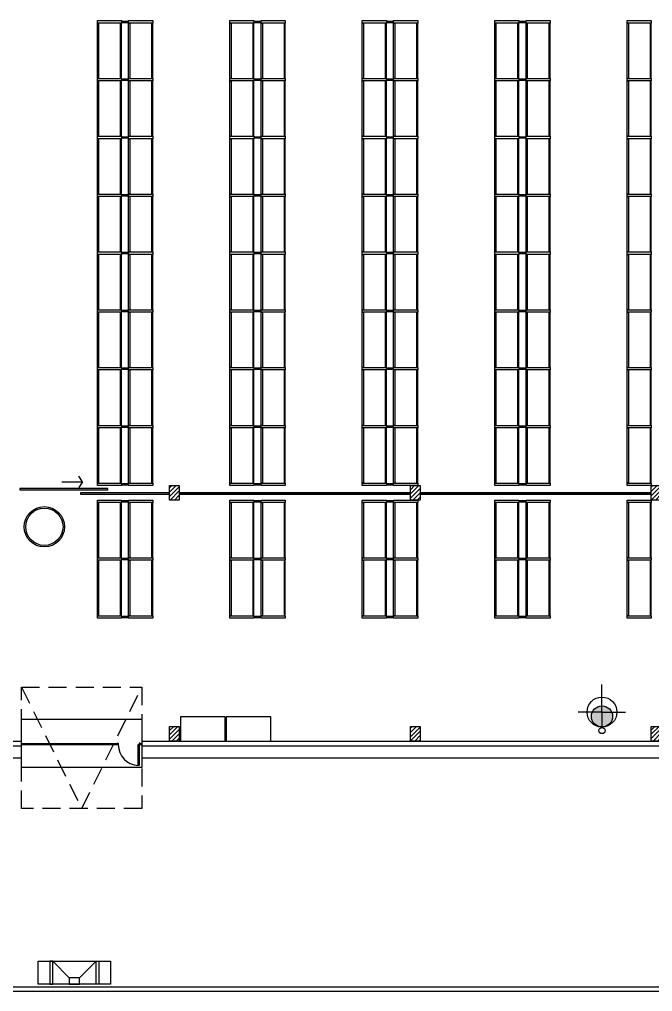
# Model space of a CAD drawing. Header units: millimetres. Extents: x 69.2 to 159.5, y 66.7 to 165.8.
# Drawn here: x 106.43 to 132.72, y 66.72 to 107.07 of the extents above; entities that cross this region are included whole.
import ezdxf

# ---------------------------------------------------------------- set-up
doc = ezdxf.new("R2010")
doc.units = ezdxf.units.MM
doc.linetypes.add('HIDDEN2', pattern=[0.1875, 0.125, -0.0625])
doc.layers.add('CIVIL-ARQ', color=8, linetype='Continuous')
doc.layers.add('Hidrante nuevo', color=1, linetype='Continuous')

# ---------------------------------------------------------------- blocks, each defined once
blk = doc.blocks.new('A$C3E6B7836')
h = blk.add_hatch()
h.set_pattern_fill('ANSI31', color=256, style=0)
h.set_pattern_definition([(45, (-13.37838, -34.88476), (-0.08838835, 0.08838835), [])])
h.paths.add_polyline_path([(-0.2, -0.3), (-0.2, 0.3), (0.2, 0.3), (0.2, -0.3)])
blk.add_lwpolyline([(-0.2, -0.3), (-0.2, 0.3), (0.2, 0.3), (0.2, -0.3), (-0.2, -0.3)])
blk = doc.blocks.new('HID INT')
h = blk.add_hatch(color=0)
h.dxf.hatch_style = 1
edge = h.paths.add_edge_path()
edge.add_arc((0.929348, 0), 0.000266, 0, 360)
at = {"color": 0}
for q in [(0.929459, 0.000595), (0.929058, 0), (0.929084, 0), (0.930148, 0), (0.929459, -0.000595)]:
    blk.add_line((0.929459, 0), q, dxfattribs=at)
for centre, radius in [((0.929348, 0), 0.000266), ((0.929459, 0), 0.000375), ((0.928995, 0), 0.000077)]:
    blk.add_circle(centre, radius, dxfattribs=at)

msp = doc.modelspace()

# ---------------------------------------------------------------- hatches: boundary and pattern name
at = {"layer": 'CIVIL-ARQ'}
for points in [[(106.447179, 87.546515), (110.097179, 87.546515), (110.097179, 87.596515), (106.447179, 87.596515)], [(112.667179, 87.417529), (108.967179, 87.417529), (108.967179, 87.367529), (112.667179, 87.367529)], [(122.667179, 87.417529), (113.067179, 87.417529), (113.067179, 87.367529), (122.667179, 87.367529)], [(132.667179, 87.417529), (123.067179, 87.417529), (123.067179, 87.367529), (132.667179, 87.367529)]]:
    msp.add_hatch(color=256, dxfattribs=at).paths.add_polyline_path(points)

# ---------------------------------------------------------------- linework, layer by layer
for p, q in [((108.967179, 87.367529), (112.667179, 87.367529)), ((113.067179, 87.417529), (122.667179, 87.417529)), ((113.067179, 87.367529), (122.667179, 87.367529)), ((123.067179, 87.417529), (132.667179, 87.417529)), ((123.067179, 87.367529), (132.667179, 87.367529)), ((79.767179, 77.117529), (106.517179, 77.117529)), ((111.517179, 77.117529), (145.367179, 77.117529)), ((79.367179, 76.917529), (106.517179, 76.917529)), ((106.517179, 77.017529), (110.527179, 77.017529)), ((106.517179, 76.967529), (110.527179, 76.967529)), ((111.407179, 77.017529), (111.517179, 77.017529)), ((111.407179, 76.967529), (111.517179, 76.967529)), ((111.517179, 76.917529), (145.367179, 76.917529)), ((78.567179, 76.417529), (106.517179, 76.417529)), ((111.517179, 76.417529), (145.367179, 76.417529)), ((107.812485, 67.982061), (108.492764, 67.288983)), ((109.612485, 67.982061), (108.932206, 67.288983)), ((159.467179, 66.717529), (69.167179, 66.717529)), ((69.367179, 66.917529), (159.267179, 66.917529))]:
    msp.add_line(p, q, dxfattribs=at)
msp.add_lwpolyline([(132.987179, 136.617529, 0, 0, 0), (132.867179, 76.917529, 0, 0, 0), (79.367179, 76.917529, 0, 0, 0), (79.367179, 109.148387, 0, 0, 0), (101.654974, 121.626446, 0.01, 0.01, 0), (101.717179, 121.516253, 0.01, 0.01, 0), (105.11802, 123.321249, 0.01, 0.01, 0), (132.867179, 138.871263, 0.01, 0.01, 0), (132.987179, 136.617529, 0.01, 0.01, 0), (132.987179, 136.617529, 0.01, 0.01, 0)], format="xyseb", dxfattribs=at)
for points in [[(110.667179, 107.017529), (110.667179, 106.917529), (109.667179, 106.917529), (109.667179, 107.017529)], [(110.967179, 106.947529), (110.967179, 106.987529), (110.667179, 106.987529), (110.667179, 106.947529)], [(111.967179, 107.017529), (111.967179, 106.917529), (110.967179, 106.917529), (110.967179, 107.017529)], [(116.167179, 107.017529), (116.167179, 106.917529), (115.167179, 106.917529), (115.167179, 107.017529)], [(116.467179, 106.947529), (116.467179, 106.987529), (116.167179, 106.987529), (116.167179, 106.947529)], [(117.467179, 107.017529), (117.467179, 106.917529), (116.467179, 106.917529), (116.467179, 107.017529)], [(121.667179, 107.017529), (121.667179, 106.917529), (120.667179, 106.917529), (120.667179, 107.017529)], [(121.967179, 106.947529), (121.967179, 106.987529), (121.667179, 106.987529), (121.667179, 106.947529)], [(122.967179, 107.017529), (122.967179, 106.917529), (121.967179, 106.917529), (121.967179, 107.017529)], [(127.167179, 107.017529), (127.167179, 106.917529), (126.167179, 106.917529), (126.167179, 107.017529)], [(127.467179, 106.947529), (127.467179, 106.987529), (127.167179, 106.987529), (127.167179, 106.947529)], [(128.467179, 107.017529), (128.467179, 106.917529), (127.467179, 106.917529), (127.467179, 107.017529)], [(132.667179, 107.017529), (132.667179, 106.917529), (131.667179, 106.917529), (131.667179, 107.017529)], [(109.717179, 106.917529), (109.717179, 104.617529), (109.667179, 104.617529), (109.667179, 106.917529)], [(110.617179, 106.917529), (110.617179, 104.617529), (110.667179, 104.617529), (110.667179, 106.917529)], [(111.017179, 106.917529), (111.017179, 104.617529), (110.967179, 104.617529), (110.967179, 106.917529)], [(111.017179, 106.917529), (111.017179, 104.617529), (110.967179, 104.617529), (110.967179, 106.917529)], [(111.917179, 106.917529), (111.917179, 104.617529), (111.967179, 104.617529), (111.967179, 106.917529)], [(115.217179, 106.917529), (115.217179, 104.617529), (115.167179, 104.617529), (115.167179, 106.917529)], [(116.117179, 106.917529), (116.117179, 104.617529), (116.167179, 104.617529), (116.167179, 106.917529)], [(116.517179, 106.917529), (116.517179, 104.617529), (116.467179, 104.617529), (116.467179, 106.917529)], [(117.417179, 106.917529), (117.417179, 104.617529), (117.467179, 104.617529), (117.467179, 106.917529)], [(120.717179, 106.917529), (120.717179, 104.617529), (120.667179, 104.617529), (120.667179, 106.917529)], [(121.617179, 106.917529), (121.617179, 104.617529), (121.667179, 104.617529), (121.667179, 106.917529)], [(122.017179, 106.917529), (122.017179, 104.617529), (121.967179, 104.617529), (121.967179, 106.917529)], [(122.917179, 106.917529), (122.917179, 104.617529), (122.967179, 104.617529), (122.967179, 106.917529)], [(126.217179, 106.917529), (126.217179, 104.617529), (126.167179, 104.617529), (126.167179, 106.917529)], [(127.117179, 106.917529), (127.117179, 104.617529), (127.167179, 104.617529), (127.167179, 106.917529)], [(127.517179, 106.917529), (127.517179, 104.617529), (127.467179, 104.617529), (127.467179, 106.917529)], [(128.417179, 106.917529), (128.417179, 104.617529), (128.467179, 104.617529), (128.467179, 106.917529)], [(131.717179, 106.917529), (131.717179, 104.617529), (131.667179, 104.617529), (131.667179, 106.917529)], [(132.617179, 106.917529), (132.617179, 104.617529), (132.667179, 104.617529), (132.667179, 106.917529)], [(110.667179, 104.617529), (110.667179, 104.517529), (109.667179, 104.517529), (109.667179, 104.617529)], [(109.717179, 104.517529), (109.717179, 102.217529), (109.667179, 102.217529), (109.667179, 104.517529)], [(110.617179, 104.517529), (110.617179, 102.217529), (110.667179, 102.217529), (110.667179, 104.517529)], [(110.967179, 104.547529), (110.967179, 104.587529), (110.667179, 104.587529), (110.667179, 104.547529)], [(111.967179, 104.617529), (111.967179, 104.517529), (110.967179, 104.517529), (110.967179, 104.617529)], [(111.017179, 104.517529), (111.017179, 102.217529), (110.967179, 102.217529), (110.967179, 104.517529)], [(111.017179, 104.517529), (111.017179, 102.217529), (110.967179, 102.217529), (110.967179, 104.517529)], [(111.917179, 104.517529), (111.917179, 102.217529), (111.967179, 102.217529), (111.967179, 104.517529)], [(116.167179, 104.617529), (116.167179, 104.517529), (115.167179, 104.517529), (115.167179, 104.617529)], [(115.217179, 104.517529), (115.217179, 102.217529), (115.167179, 102.217529), (115.167179, 104.517529)], [(116.117179, 104.517529), (116.117179, 102.217529), (116.167179, 102.217529), (116.167179, 104.517529)], [(116.467179, 104.547529), (116.467179, 104.587529), (116.167179, 104.587529), (116.167179, 104.547529)], [(117.467179, 104.617529), (117.467179, 104.517529), (116.467179, 104.517529), (116.467179, 104.617529)], [(116.517179, 104.517529), (116.517179, 102.217529), (116.467179, 102.217529), (116.467179, 104.517529)], [(117.417179, 104.517529), (117.417179, 102.217529), (117.467179, 102.217529), (117.467179, 104.517529)], [(121.667179, 104.617529), (121.667179, 104.517529), (120.667179, 104.517529), (120.667179, 104.617529)], [(120.717179, 104.517529), (120.717179, 102.217529), (120.667179, 102.217529), (120.667179, 104.517529)], [(121.617179, 104.517529), (121.617179, 102.217529), (121.667179, 102.217529), (121.667179, 104.517529)], [(121.967179, 104.547529), (121.967179, 104.587529), (121.667179, 104.587529), (121.667179, 104.547529)], [(122.967179, 104.617529), (122.967179, 104.517529), (121.967179, 104.517529), (121.967179, 104.617529)], [(122.017179, 104.517529), (122.017179, 102.217529), (121.967179, 102.217529), (121.967179, 104.517529)], [(122.917179, 104.517529), (122.917179, 102.217529), (122.967179, 102.217529), (122.967179, 104.517529)], [(127.167179, 104.617529), (127.167179, 104.517529), (126.167179, 104.517529), (126.167179, 104.617529)], [(126.217179, 104.517529), (126.217179, 102.217529), (126.167179, 102.217529), (126.167179, 104.517529)], [(127.117179, 104.517529), (127.117179, 102.217529), (127.167179, 102.217529), (127.167179, 104.517529)], [(127.467179, 104.547529), (127.467179, 104.587529), (127.167179, 104.587529), (127.167179, 104.547529)], [(128.467179, 104.617529), (128.467179, 104.517529), (127.467179, 104.517529), (127.467179, 104.617529)], [(127.517179, 104.517529), (127.517179, 102.217529), (127.467179, 102.217529), (127.467179, 104.517529)], [(128.417179, 104.517529), (128.417179, 102.217529), (128.467179, 102.217529), (128.467179, 104.517529)], [(132.667179, 104.617529), (132.667179, 104.517529), (131.667179, 104.517529), (131.667179, 104.617529)], [(131.717179, 104.517529), (131.717179, 102.217529), (131.667179, 102.217529), (131.667179, 104.517529)], [(132.617179, 104.517529), (132.617179, 102.217529), (132.667179, 102.217529), (132.667179, 104.517529)], [(110.667179, 102.217529), (110.667179, 102.117529), (109.667179, 102.117529), (109.667179, 102.217529)], [(109.717179, 102.117529), (109.717179, 99.817529), (109.667179, 99.817529), (109.667179, 102.117529)], [(110.617179, 102.117529), (110.617179, 99.817529), (110.667179, 99.817529), (110.667179, 102.117529)], [(110.967179, 102.147529), (110.967179, 102.187529), (110.667179, 102.187529), (110.667179, 102.147529)], [(111.967179, 102.217529), (111.967179, 102.117529), (110.967179, 102.117529), (110.967179, 102.217529)], [(111.017179, 102.117529), (111.017179, 99.817529), (110.967179, 99.817529), (110.967179, 102.117529)], [(111.017179, 102.117529), (111.017179, 99.817529), (110.967179, 99.817529), (110.967179, 102.117529)], [(111.917179, 102.117529), (111.917179, 99.817529), (111.967179, 99.817529), (111.967179, 102.117529)], [(116.167179, 102.217529), (116.167179, 102.117529), (115.167179, 102.117529), (115.167179, 102.217529)], [(115.217179, 102.117529), (115.217179, 99.817529), (115.167179, 99.817529), (115.167179, 102.117529)], [(116.117179, 102.117529), (116.117179, 99.817529), (116.167179, 99.817529), (116.167179, 102.117529)], [(116.467179, 102.147529), (116.467179, 102.187529), (116.167179, 102.187529), (116.167179, 102.147529)], [(117.467179, 102.217529), (117.467179, 102.117529), (116.467179, 102.117529), (116.467179, 102.217529)], [(116.517179, 102.117529), (116.517179, 99.817529), (116.467179, 99.817529), (116.467179, 102.117529)], [(117.417179, 102.117529), (117.417179, 99.817529), (117.467179, 99.817529), (117.467179, 102.117529)], [(121.667179, 102.217529), (121.667179, 102.117529), (120.667179, 102.117529), (120.667179, 102.217529)], [(120.717179, 102.117529), (120.717179, 99.817529), (120.667179, 99.817529), (120.667179, 102.117529)], [(121.617179, 102.117529), (121.617179, 99.817529), (121.667179, 99.817529), (121.667179, 102.117529)], [(121.967179, 102.147529), (121.967179, 102.187529), (121.667179, 102.187529), (121.667179, 102.147529)], [(122.967179, 102.217529), (122.967179, 102.117529), (121.967179, 102.117529), (121.967179, 102.217529)], [(122.017179, 102.117529), (122.017179, 99.817529), (121.967179, 99.817529), (121.967179, 102.117529)], [(122.917179, 102.117529), (122.917179, 99.817529), (122.967179, 99.817529), (122.967179, 102.117529)], [(127.167179, 102.217529), (127.167179, 102.117529), (126.167179, 102.117529), (126.167179, 102.217529)], [(126.217179, 102.117529), (126.217179, 99.817529), (126.167179, 99.817529), (126.167179, 102.117529)], [(127.117179, 102.117529), (127.117179, 99.817529), (127.167179, 99.817529), (127.167179, 102.117529)], [(127.467179, 102.147529), (127.467179, 102.187529), (127.167179, 102.187529), (127.167179, 102.147529)], [(128.467179, 102.217529), (128.467179, 102.117529), (127.467179, 102.117529), (127.467179, 102.217529)], [(127.517179, 102.117529), (127.517179, 99.817529), (127.467179, 99.817529), (127.467179, 102.117529)], [(128.417179, 102.117529), (128.417179, 99.817529), (128.467179, 99.817529), (128.467179, 102.117529)], [(132.667179, 102.217529), (132.667179, 102.117529), (131.667179, 102.117529), (131.667179, 102.217529)], [(131.717179, 102.117529), (131.717179, 99.817529), (131.667179, 99.817529), (131.667179, 102.117529)], [(132.617179, 102.117529), (132.617179, 99.817529), (132.667179, 99.817529), (132.667179, 102.117529)], [(110.667179, 99.817529), (110.667179, 99.717529), (109.667179, 99.717529), (109.667179, 99.817529)], [(109.717179, 99.717529), (109.717179, 97.417529), (109.667179, 97.417529), (109.667179, 99.717529)], [(110.617179, 99.717529), (110.617179, 97.417529), (110.667179, 97.417529), (110.667179, 99.717529)], [(110.967179, 99.747529), (110.967179, 99.787529), (110.667179, 99.787529), (110.667179, 99.747529)], [(111.967179, 99.817529), (111.967179, 99.717529), (110.967179, 99.717529), (110.967179, 99.817529)], [(111.017179, 99.717529), (111.017179, 97.417529), (110.967179, 97.417529), (110.967179, 99.717529)], [(111.917179, 99.717529), (111.917179, 97.417529), (111.967179, 97.417529), (111.967179, 99.717529)], [(116.167179, 99.817529), (116.167179, 99.717529), (115.167179, 99.717529), (115.167179, 99.817529)], [(115.217179, 99.717529), (115.217179, 97.417529), (115.167179, 97.417529), (115.167179, 99.717529)], [(116.117179, 99.717529), (116.117179, 97.417529), (116.167179, 97.417529), (116.167179, 99.717529)], [(116.467179, 99.747529), (116.467179, 99.787529), (116.167179, 99.787529), (116.167179, 99.747529)], [(117.467179, 99.817529), (117.467179, 99.717529), (116.467179, 99.717529), (116.467179, 99.817529)], [(116.517179, 99.717529), (116.517179, 97.417529), (116.467179, 97.417529), (116.467179, 99.717529)], [(117.417179, 99.717529), (117.417179, 97.417529), (117.467179, 97.417529), (117.467179, 99.717529)], [(121.667179, 99.817529), (121.667179, 99.717529), (120.667179, 99.717529), (120.667179, 99.817529)], [(120.717179, 99.717529), (120.717179, 97.417529), (120.667179, 97.417529), (120.667179, 99.717529)], [(121.617179, 99.717529), (121.617179, 97.417529), (121.667179, 97.417529), (121.667179, 99.717529)], [(121.967179, 99.747529), (121.967179, 99.787529), (121.667179, 99.787529), (121.667179, 99.747529)], [(122.967179, 99.817529), (122.967179, 99.717529), (121.967179, 99.717529), (121.967179, 99.817529)], [(122.017179, 99.717529), (122.017179, 97.417529), (121.967179, 97.417529), (121.967179, 99.717529)], [(122.917179, 99.717529), (122.917179, 97.417529), (122.967179, 97.417529), (122.967179, 99.717529)], [(127.167179, 99.817529), (127.167179, 99.717529), (126.167179, 99.717529), (126.167179, 99.817529)], [(126.217179, 99.717529), (126.217179, 97.417529), (126.167179, 97.417529), (126.167179, 99.717529)], [(127.117179, 99.717529), (127.117179, 97.417529), (127.167179, 97.417529), (127.167179, 99.717529)], [(127.467179, 99.747529), (127.467179, 99.787529), (127.167179, 99.787529), (127.167179, 99.747529)], [(128.467179, 99.817529), (128.467179, 99.717529), (127.467179, 99.717529), (127.467179, 99.817529)], [(127.517179, 99.717529), (127.517179, 97.417529), (127.467179, 97.417529), (127.467179, 99.717529)], [(128.417179, 99.717529), (128.417179, 97.417529), (128.467179, 97.417529), (128.467179, 99.717529)], [(132.667179, 99.817529), (132.667179, 99.717529), (131.667179, 99.717529), (131.667179, 99.817529)], [(131.717179, 99.717529), (131.717179, 97.417529), (131.667179, 97.417529), (131.667179, 99.717529)], [(132.617179, 99.717529), (132.617179, 97.417529), (132.667179, 97.417529), (132.667179, 99.717529)], [(110.667179, 97.417529), (110.667179, 97.317529), (109.667179, 97.317529), (109.667179, 97.417529)], [(109.717179, 97.317529), (109.717179, 95.017529), (109.667179, 95.017529), (109.667179, 97.317529)], [(110.617179, 97.317529), (110.617179, 95.017529), (110.667179, 95.017529), (110.667179, 97.317529)], [(110.967179, 97.347529), (110.967179, 97.387529), (110.667179, 97.387529), (110.667179, 97.347529)], [(111.967179, 97.417529), (111.967179, 97.317529), (110.967179, 97.317529), (110.967179, 97.417529)], [(111.017179, 97.317529), (111.017179, 95.017529), (110.967179, 95.017529), (110.967179, 97.317529)], [(111.917179, 97.317529), (111.917179, 95.017529), (111.967179, 95.017529), (111.967179, 97.317529)], [(116.167179, 97.417529), (116.167179, 97.317529), (115.167179, 97.317529), (115.167179, 97.417529)], [(115.217179, 97.317529), (115.217179, 95.017529), (115.167179, 95.017529), (115.167179, 97.317529)], [(116.117179, 97.317529), (116.117179, 95.017529), (116.167179, 95.017529), (116.167179, 97.317529)], [(116.467179, 97.347529), (116.467179, 97.387529), (116.167179, 97.387529), (116.167179, 97.347529)], [(117.467179, 97.417529), (117.467179, 97.317529), (116.467179, 97.317529), (116.467179, 97.417529)], [(116.517179, 97.317529), (116.517179, 95.017529), (116.467179, 95.017529), (116.467179, 97.317529)], [(117.417179, 97.317529), (117.417179, 95.017529), (117.467179, 95.017529), (117.467179, 97.317529)], [(121.667179, 97.417529), (121.667179, 97.317529), (120.667179, 97.317529), (120.667179, 97.417529)], [(120.717179, 97.317529), (120.717179, 95.017529), (120.667179, 95.017529), (120.667179, 97.317529)], [(121.617179, 97.317529), (121.617179, 95.017529), (121.667179, 95.017529), (121.667179, 97.317529)], [(121.967179, 97.347529), (121.967179, 97.387529), (121.667179, 97.387529), (121.667179, 97.347529)], [(122.967179, 97.417529), (122.967179, 97.317529), (121.967179, 97.317529), (121.967179, 97.417529)], [(122.017179, 97.317529), (122.017179, 95.017529), (121.967179, 95.017529), (121.967179, 97.317529)], [(122.917179, 97.317529), (122.917179, 95.017529), (122.967179, 95.017529), (122.967179, 97.317529)], [(127.167179, 97.417529), (127.167179, 97.317529), (126.167179, 97.317529), (126.167179, 97.417529)], [(126.217179, 97.317529), (126.217179, 95.017529), (126.167179, 95.017529), (126.167179, 97.317529)], [(127.117179, 97.317529), (127.117179, 95.017529), (127.167179, 95.017529), (127.167179, 97.317529)], [(127.467179, 97.347529), (127.467179, 97.387529), (127.167179, 97.387529), (127.167179, 97.347529)], [(128.467179, 97.417529), (128.467179, 97.317529), (127.467179, 97.317529), (127.467179, 97.417529)], [(127.517179, 97.317529), (127.517179, 95.017529), (127.467179, 95.017529), (127.467179, 97.317529)], [(128.417179, 97.317529), (128.417179, 95.017529), (128.467179, 95.017529), (128.467179, 97.317529)], [(132.667179, 97.417529), (132.667179, 97.317529), (131.667179, 97.317529), (131.667179, 97.417529)], [(131.717179, 97.317529), (131.717179, 95.017529), (131.667179, 95.017529), (131.667179, 97.317529)], [(132.617179, 97.317529), (132.617179, 95.017529), (132.667179, 95.017529), (132.667179, 97.317529)], [(110.667179, 95.017529), (110.667179, 94.917529), (109.667179, 94.917529), (109.667179, 95.017529)], [(109.717179, 94.917529), (109.717179, 92.617529), (109.667179, 92.617529), (109.667179, 94.917529)], [(110.617179, 94.917529), (110.617179, 92.617529), (110.667179, 92.617529), (110.667179, 94.917529)], [(110.967179, 94.947529), (110.967179, 94.987529), (110.667179, 94.987529), (110.667179, 94.947529)], [(111.967179, 95.017529), (111.967179, 94.917529), (110.967179, 94.917529), (110.967179, 95.017529)], [(111.017179, 94.917529), (111.017179, 92.617529), (110.967179, 92.617529), (110.967179, 94.917529)], [(111.917179, 94.917529), (111.917179, 92.617529), (111.967179, 92.617529), (111.967179, 94.917529)], [(116.167179, 95.017529), (116.167179, 94.917529), (115.167179, 94.917529), (115.167179, 95.017529)], [(115.217179, 94.917529), (115.217179, 92.617529), (115.167179, 92.617529), (115.167179, 94.917529)], [(116.117179, 94.917529), (116.117179, 92.617529), (116.167179, 92.617529), (116.167179, 94.917529)], [(116.467179, 94.947529), (116.467179, 94.987529), (116.167179, 94.987529), (116.167179, 94.947529)], [(117.467179, 95.017529), (117.467179, 94.917529), (116.467179, 94.917529), (116.467179, 95.017529)], [(116.517179, 94.917529), (116.517179, 92.617529), (116.467179, 92.617529), (116.467179, 94.917529)], [(117.417179, 94.917529), (117.417179, 92.617529), (117.467179, 92.617529), (117.467179, 94.917529)], [(121.667179, 95.017529), (121.667179, 94.917529), (120.667179, 94.917529), (120.667179, 95.017529)], [(120.717179, 94.917529), (120.717179, 92.617529), (120.667179, 92.617529), (120.667179, 94.917529)], [(121.617179, 94.917529), (121.617179, 92.617529), (121.667179, 92.617529), (121.667179, 94.917529)], [(121.967179, 94.947529), (121.967179, 94.987529), (121.667179, 94.987529), (121.667179, 94.947529)], [(122.967179, 95.017529), (122.967179, 94.917529), (121.967179, 94.917529), (121.967179, 95.017529)], [(122.017179, 94.917529), (122.017179, 92.617529), (121.967179, 92.617529), (121.967179, 94.917529)], [(122.917179, 94.917529), (122.917179, 92.617529), (122.967179, 92.617529), (122.967179, 94.917529)], [(127.167179, 95.017529), (127.167179, 94.917529), (126.167179, 94.917529), (126.167179, 95.017529)], [(126.217179, 94.917529), (126.217179, 92.617529), (126.167179, 92.617529), (126.167179, 94.917529)], [(127.117179, 94.917529), (127.117179, 92.617529), (127.167179, 92.617529), (127.167179, 94.917529)], [(127.467179, 94.947529), (127.467179, 94.987529), (127.167179, 94.987529), (127.167179, 94.947529)], [(128.467179, 95.017529), (128.467179, 94.917529), (127.467179, 94.917529), (127.467179, 95.017529)], [(127.517179, 94.917529), (127.517179, 92.617529), (127.467179, 92.617529), (127.467179, 94.917529)], [(128.417179, 94.917529), (128.417179, 92.617529), (128.467179, 92.617529), (128.467179, 94.917529)], [(132.667179, 95.017529), (132.667179, 94.917529), (131.667179, 94.917529), (131.667179, 95.017529)], [(131.717179, 94.917529), (131.717179, 92.617529), (131.667179, 92.617529), (131.667179, 94.917529)], [(132.617179, 94.917529), (132.617179, 92.617529), (132.667179, 92.617529), (132.667179, 94.917529)], [(110.667179, 92.617529), (110.667179, 92.517529), (109.667179, 92.517529), (109.667179, 92.617529)], [(109.717179, 92.517529), (109.717179, 90.217529), (109.667179, 90.217529), (109.667179, 92.517529)], [(110.617179, 92.517529), (110.617179, 90.217529), (110.667179, 90.217529), (110.667179, 92.517529)], [(110.967179, 92.547529), (110.967179, 92.587529), (110.667179, 92.587529), (110.667179, 92.547529)], [(111.967179, 92.617529), (111.967179, 92.517529), (110.967179, 92.517529), (110.967179, 92.617529)], [(111.017179, 92.517529), (111.017179, 90.217529), (110.967179, 90.217529), (110.967179, 92.517529)], [(111.917179, 92.517529), (111.917179, 90.217529), (111.967179, 90.217529), (111.967179, 92.517529)], [(116.167179, 92.617529), (116.167179, 92.517529), (115.167179, 92.517529), (115.167179, 92.617529)], [(115.217179, 92.517529), (115.217179, 90.217529), (115.167179, 90.217529), (115.167179, 92.517529)], [(116.117179, 92.517529), (116.117179, 90.217529), (116.167179, 90.217529), (116.167179, 92.517529)], [(116.467179, 92.547529), (116.467179, 92.587529), (116.167179, 92.587529), (116.167179, 92.547529)], [(117.467179, 92.617529), (117.467179, 92.517529), (116.467179, 92.517529), (116.467179, 92.617529)], [(116.517179, 92.517529), (116.517179, 90.217529), (116.467179, 90.217529), (116.467179, 92.517529)], [(117.417179, 92.517529), (117.417179, 90.217529), (117.467179, 90.217529), (117.467179, 92.517529)], [(121.667179, 92.617529), (121.667179, 92.517529), (120.667179, 92.517529), (120.667179, 92.617529)], [(120.717179, 92.517529), (120.717179, 90.217529), (120.667179, 90.217529), (120.667179, 92.517529)], [(121.617179, 92.517529), (121.617179, 90.217529), (121.667179, 90.217529), (121.667179, 92.517529)], [(121.967179, 92.547529), (121.967179, 92.587529), (121.667179, 92.587529), (121.667179, 92.547529)], [(122.967179, 92.617529), (122.967179, 92.517529), (121.967179, 92.517529), (121.967179, 92.617529)], [(122.017179, 92.517529), (122.017179, 90.217529), (121.967179, 90.217529), (121.967179, 92.517529)], [(122.917179, 92.517529), (122.917179, 90.217529), (122.967179, 90.217529), (122.967179, 92.517529)], [(127.167179, 92.617529), (127.167179, 92.517529), (126.167179, 92.517529), (126.167179, 92.617529)], [(126.217179, 92.517529), (126.217179, 90.217529), (126.167179, 90.217529), (126.167179, 92.517529)], [(127.117179, 92.517529), (127.117179, 90.217529), (127.167179, 90.217529), (127.167179, 92.517529)], [(127.467179, 92.547529), (127.467179, 92.587529), (127.167179, 92.587529), (127.167179, 92.547529)], [(128.467179, 92.617529), (128.467179, 92.517529), (127.467179, 92.517529), (127.467179, 92.617529)], [(127.517179, 92.517529), (127.517179, 90.217529), (127.467179, 90.217529), (127.467179, 92.517529)], [(128.417179, 92.517529), (128.417179, 90.217529), (128.467179, 90.217529), (128.467179, 92.517529)], [(132.667179, 92.617529), (132.667179, 92.517529), (131.667179, 92.517529), (131.667179, 92.617529)], [(131.717179, 92.517529), (131.717179, 90.217529), (131.667179, 90.217529), (131.667179, 92.517529)], [(132.617179, 92.517529), (132.617179, 90.217529), (132.667179, 90.217529), (132.667179, 92.517529)], [(110.667179, 90.217529), (110.667179, 90.117529), (109.667179, 90.117529), (109.667179, 90.217529)], [(109.717179, 90.117529), (109.717179, 87.817529), (109.667179, 87.817529), (109.667179, 90.117529)], [(110.617179, 90.117529), (110.617179, 87.817529), (110.667179, 87.817529), (110.667179, 90.117529)], [(110.967179, 90.147529), (110.967179, 90.187529), (110.667179, 90.187529), (110.667179, 90.147529)], [(111.967179, 90.217529), (111.967179, 90.117529), (110.967179, 90.117529), (110.967179, 90.217529)], [(111.017179, 90.117529), (111.017179, 87.817529), (110.967179, 87.817529), (110.967179, 90.117529)], [(111.917179, 90.117529), (111.917179, 87.817529), (111.967179, 87.817529), (111.967179, 90.117529)], [(116.167179, 90.217529), (116.167179, 90.117529), (115.167179, 90.117529), (115.167179, 90.217529)], [(115.217179, 90.117529), (115.217179, 87.817529), (115.167179, 87.817529), (115.167179, 90.117529)], [(116.117179, 90.117529), (116.117179, 87.817529), (116.167179, 87.817529), (116.167179, 90.117529)], [(116.467179, 90.147529), (116.467179, 90.187529), (116.167179, 90.187529), (116.167179, 90.147529)], [(117.467179, 90.217529), (117.467179, 90.117529), (116.467179, 90.117529), (116.467179, 90.217529)], [(116.517179, 90.117529), (116.517179, 87.817529), (116.467179, 87.817529), (116.467179, 90.117529)], [(117.417179, 90.117529), (117.417179, 87.817529), (117.467179, 87.817529), (117.467179, 90.117529)], [(121.667179, 90.217529), (121.667179, 90.117529), (120.667179, 90.117529), (120.667179, 90.217529)], [(120.717179, 90.117529), (120.717179, 87.817529), (120.667179, 87.817529), (120.667179, 90.117529)], [(121.617179, 90.117529), (121.617179, 87.817529), (121.667179, 87.817529), (121.667179, 90.117529)], [(121.967179, 90.147529), (121.967179, 90.187529), (121.667179, 90.187529), (121.667179, 90.147529)], [(122.967179, 90.217529), (122.967179, 90.117529), (121.967179, 90.117529), (121.967179, 90.217529)], [(122.017179, 90.117529), (122.017179, 87.817529), (121.967179, 87.817529), (121.967179, 90.117529)], [(122.917179, 90.117529), (122.917179, 87.817529), (122.967179, 87.817529), (122.967179, 90.117529)], [(127.167179, 90.217529), (127.167179, 90.117529), (126.167179, 90.117529), (126.167179, 90.217529)], [(126.217179, 90.117529), (126.217179, 87.817529), (126.167179, 87.817529), (126.167179, 90.117529)], [(127.117179, 90.117529), (127.117179, 87.817529), (127.167179, 87.817529), (127.167179, 90.117529)], [(127.467179, 90.147529), (127.467179, 90.187529), (127.167179, 90.187529), (127.167179, 90.147529)], [(128.467179, 90.217529), (128.467179, 90.117529), (127.467179, 90.117529), (127.467179, 90.217529)], [(127.517179, 90.117529), (127.517179, 87.817529), (127.467179, 87.817529), (127.467179, 90.117529)], [(128.417179, 90.117529), (128.417179, 87.817529), (128.467179, 87.817529), (128.467179, 90.117529)], [(132.667179, 90.217529), (132.667179, 90.117529), (131.667179, 90.117529), (131.667179, 90.217529)], [(131.717179, 90.117529), (131.717179, 87.817529), (131.667179, 87.817529), (131.667179, 90.117529)], [(132.617179, 90.117529), (132.617179, 87.817529), (132.667179, 87.817529), (132.667179, 90.117529)], [(110.667179, 87.817529), (110.667179, 87.717529), (109.667179, 87.717529), (109.667179, 87.817529)], [(110.967179, 87.747529), (110.967179, 87.787529), (110.667179, 87.787529), (110.667179, 87.747529)], [(111.967179, 87.817529), (111.967179, 87.717529), (110.967179, 87.717529), (110.967179, 87.817529)], [(116.167179, 87.817529), (116.167179, 87.717529), (115.167179, 87.717529), (115.167179, 87.817529)], [(116.467179, 87.747529), (116.467179, 87.787529), (116.167179, 87.787529), (116.167179, 87.747529)], [(117.467179, 87.817529), (117.467179, 87.717529), (116.467179, 87.717529), (116.467179, 87.817529)], [(121.667179, 87.817529), (121.667179, 87.717529), (120.667179, 87.717529), (120.667179, 87.817529)], [(121.967179, 87.747529), (121.967179, 87.787529), (121.667179, 87.787529), (121.667179, 87.747529)], [(122.967179, 87.817529), (122.967179, 87.717529), (121.967179, 87.717529), (121.967179, 87.817529)], [(127.167179, 87.817529), (127.167179, 87.717529), (126.167179, 87.717529), (126.167179, 87.817529)], [(127.467179, 87.747529), (127.467179, 87.787529), (127.167179, 87.787529), (127.167179, 87.747529)], [(128.467179, 87.817529), (128.467179, 87.717529), (127.467179, 87.717529), (127.467179, 87.817529)], [(132.667179, 87.817529), (132.667179, 87.717529), (131.667179, 87.717529), (131.667179, 87.817529)], [(112.667179, 87.417529), (108.967179, 87.417529), (108.967179, 87.367529), (112.667179, 87.367529)], [(122.667179, 87.417529), (113.067179, 87.417529), (113.067179, 87.367529), (122.667179, 87.367529)], [(132.667179, 87.417529), (123.067179, 87.417529), (123.067179, 87.367529), (132.667179, 87.367529)], [(110.667179, 87.117529), (110.667179, 87.017529), (109.667179, 87.017529), (109.667179, 87.117529)], [(109.717179, 87.017529), (109.717179, 84.717529), (109.667179, 84.717529), (109.667179, 87.017529)], [(110.617179, 87.017529), (110.617179, 84.717529), (110.667179, 84.717529), (110.667179, 87.017529)], [(110.967179, 87.047529), (110.967179, 87.087529), (110.667179, 87.087529), (110.667179, 87.047529)], [(111.967179, 87.117529), (111.967179, 87.017529), (110.967179, 87.017529), (110.967179, 87.117529)], [(111.017179, 87.017529), (111.017179, 84.717529), (110.967179, 84.717529), (110.967179, 87.017529)], [(111.017179, 87.017529), (111.017179, 84.717529), (110.967179, 84.717529), (110.967179, 87.017529)], [(111.917179, 87.017529), (111.917179, 84.717529), (111.967179, 84.717529), (111.967179, 87.017529)], [(116.167179, 87.117529), (116.167179, 87.017529), (115.167179, 87.017529), (115.167179, 87.117529)], [(115.217179, 87.017529), (115.217179, 84.717529), (115.167179, 84.717529), (115.167179, 87.017529)], [(116.117179, 87.017529), (116.117179, 84.717529), (116.167179, 84.717529), (116.167179, 87.017529)], [(116.467179, 87.047529), (116.467179, 87.087529), (116.167179, 87.087529), (116.167179, 87.047529)], [(117.467179, 87.117529), (117.467179, 87.017529), (116.467179, 87.017529), (116.467179, 87.117529)], [(116.517179, 87.017529), (116.517179, 84.717529), (116.467179, 84.717529), (116.467179, 87.017529)], [(117.417179, 87.017529), (117.417179, 84.717529), (117.467179, 84.717529), (117.467179, 87.017529)], [(121.667179, 87.117529), (121.667179, 87.017529), (120.667179, 87.017529), (120.667179, 87.117529)], [(120.717179, 87.017529), (120.717179, 84.717529), (120.667179, 84.717529), (120.667179, 87.017529)], [(121.617179, 87.017529), (121.617179, 84.717529), (121.667179, 84.717529), (121.667179, 87.017529)], [(121.967179, 87.047529), (121.967179, 87.087529), (121.667179, 87.087529), (121.667179, 87.047529)], [(122.967179, 87.117529), (122.967179, 87.017529), (121.967179, 87.017529), (121.967179, 87.117529)], [(122.017179, 87.017529), (122.017179, 84.717529), (121.967179, 84.717529), (121.967179, 87.017529)], [(122.917179, 87.017529), (122.917179, 84.717529), (122.967179, 84.717529), (122.967179, 87.017529)], [(127.167179, 87.117529), (127.167179, 87.017529), (126.167179, 87.017529), (126.167179, 87.117529)], [(126.217179, 87.017529), (126.217179, 84.717529), (126.167179, 84.717529), (126.167179, 87.017529)], [(127.117179, 87.017529), (127.117179, 84.717529), (127.167179, 84.717529), (127.167179, 87.017529)], [(127.467179, 87.047529), (127.467179, 87.087529), (127.167179, 87.087529), (127.167179, 87.047529)], [(128.467179, 87.117529), (128.467179, 87.017529), (127.467179, 87.017529), (127.467179, 87.117529)], [(127.517179, 87.017529), (127.517179, 84.717529), (127.467179, 84.717529), (127.467179, 87.017529)], [(128.417179, 87.017529), (128.417179, 84.717529), (128.467179, 84.717529), (128.467179, 87.017529)], [(132.667179, 87.117529), (132.667179, 87.017529), (131.667179, 87.017529), (131.667179, 87.117529)], [(131.717179, 87.017529), (131.717179, 84.717529), (131.667179, 84.717529), (131.667179, 87.017529)], [(132.617179, 87.017529), (132.617179, 84.717529), (132.667179, 84.717529), (132.667179, 87.017529)], [(110.667179, 84.717529), (110.667179, 84.617529), (109.667179, 84.617529), (109.667179, 84.717529)], [(109.717179, 84.617529), (109.717179, 82.317529), (109.667179, 82.317529), (109.667179, 84.617529)], [(110.617179, 84.617529), (110.617179, 82.317529), (110.667179, 82.317529), (110.667179, 84.617529)], [(110.967179, 84.647529), (110.967179, 84.687529), (110.667179, 84.687529), (110.667179, 84.647529)], [(111.967179, 84.717529), (111.967179, 84.617529), (110.967179, 84.617529), (110.967179, 84.717529)], [(111.017179, 84.617529), (111.017179, 82.317529), (110.967179, 82.317529), (110.967179, 84.617529)], [(111.017179, 84.617529), (111.017179, 82.317529), (110.967179, 82.317529), (110.967179, 84.617529)], [(111.917179, 84.617529), (111.917179, 82.317529), (111.967179, 82.317529), (111.967179, 84.617529)], [(116.167179, 84.717529), (116.167179, 84.617529), (115.167179, 84.617529), (115.167179, 84.717529)], [(115.217179, 84.617529), (115.217179, 82.317529), (115.167179, 82.317529), (115.167179, 84.617529)], [(116.117179, 84.617529), (116.117179, 82.317529), (116.167179, 82.317529), (116.167179, 84.617529)], [(116.467179, 84.647529), (116.467179, 84.687529), (116.167179, 84.687529), (116.167179, 84.647529)], [(117.467179, 84.717529), (117.467179, 84.617529), (116.467179, 84.617529), (116.467179, 84.717529)], [(116.517179, 84.617529), (116.517179, 82.317529), (116.467179, 82.317529), (116.467179, 84.617529)], [(117.417179, 84.617529), (117.417179, 82.317529), (117.467179, 82.317529), (117.467179, 84.617529)], [(121.667179, 84.717529), (121.667179, 84.617529), (120.667179, 84.617529), (120.667179, 84.717529)], [(120.717179, 84.617529), (120.717179, 82.317529), (120.667179, 82.317529), (120.667179, 84.617529)], [(121.617179, 84.617529), (121.617179, 82.317529), (121.667179, 82.317529), (121.667179, 84.617529)], [(121.967179, 84.647529), (121.967179, 84.687529), (121.667179, 84.687529), (121.667179, 84.647529)], [(122.967179, 84.717529), (122.967179, 84.617529), (121.967179, 84.617529), (121.967179, 84.717529)], [(122.017179, 84.617529), (122.017179, 82.317529), (121.967179, 82.317529), (121.967179, 84.617529)], [(122.917179, 84.617529), (122.917179, 82.317529), (122.967179, 82.317529), (122.967179, 84.617529)], [(127.167179, 84.717529), (127.167179, 84.617529), (126.167179, 84.617529), (126.167179, 84.717529)], [(126.217179, 84.617529), (126.217179, 82.317529), (126.167179, 82.317529), (126.167179, 84.617529)], [(127.117179, 84.617529), (127.117179, 82.317529), (127.167179, 82.317529), (127.167179, 84.617529)], [(127.467179, 84.647529), (127.467179, 84.687529), (127.167179, 84.687529), (127.167179, 84.647529)], [(128.467179, 84.717529), (128.467179, 84.617529), (127.467179, 84.617529), (127.467179, 84.717529)], [(127.517179, 84.617529), (127.517179, 82.317529), (127.467179, 82.317529), (127.467179, 84.617529)], [(128.417179, 84.617529), (128.417179, 82.317529), (128.467179, 82.317529), (128.467179, 84.617529)], [(132.667179, 84.717529), (132.667179, 84.617529), (131.667179, 84.617529), (131.667179, 84.717529)], [(131.717179, 84.617529), (131.717179, 82.317529), (131.667179, 82.317529), (131.667179, 84.617529)], [(132.617179, 84.617529), (132.617179, 82.317529), (132.667179, 82.317529), (132.667179, 84.617529)], [(110.667179, 82.317529), (110.667179, 82.217529), (109.667179, 82.217529), (109.667179, 82.317529)], [(111.967179, 82.317529), (111.967179, 82.217529), (110.967179, 82.217529), (110.967179, 82.317529)], [(116.167179, 82.317529), (116.167179, 82.217529), (115.167179, 82.217529), (115.167179, 82.317529)], [(117.467179, 82.317529), (117.467179, 82.217529), (116.467179, 82.217529), (116.467179, 82.317529)], [(121.667179, 82.317529), (121.667179, 82.217529), (120.667179, 82.217529), (120.667179, 82.317529)], [(122.967179, 82.317529), (122.967179, 82.217529), (121.967179, 82.217529), (121.967179, 82.317529)], [(127.167179, 82.317529), (127.167179, 82.217529), (126.167179, 82.217529), (126.167179, 82.317529)], [(128.467179, 82.317529), (128.467179, 82.217529), (127.467179, 82.217529), (127.467179, 82.317529)], [(132.667179, 82.317529), (132.667179, 82.217529), (131.667179, 82.217529), (131.667179, 82.317529)], [(110.967179, 82.247529), (110.967179, 82.287529), (110.667179, 82.287529), (110.667179, 82.247529)], [(116.467179, 82.247529), (116.467179, 82.287529), (116.167179, 82.287529), (116.167179, 82.247529)], [(121.967179, 82.247529), (121.967179, 82.287529), (121.667179, 82.287529), (121.667179, 82.247529)], [(127.467179, 82.247529), (127.467179, 82.287529), (127.167179, 82.287529), (127.167179, 82.247529)], [(107.212485, 67.982061), (110.212485, 67.982061), (110.212485, 67.022061), (107.212485, 67.022061)], [(107.812485, 67.982061), (107.692485, 67.982061), (107.692485, 67.022061), (107.812485, 67.022061)], [(109.612485, 67.982061), (109.732485, 67.982061), (109.732485, 67.022061), (109.612485, 67.022061)], [(108.492764, 67.022061), (108.932206, 67.022061), (108.932206, 67.288983), (108.492764, 67.288983)]]:
    msp.add_lwpolyline(points, close=True, dxfattribs=at)
for points in [[(108.187229, 87.873056), (109.047873, 87.873056), (108.894753, 88.105115)], [(106.447179, 87.546515), (110.097179, 87.546515), (110.097179, 87.596515), (106.447179, 87.596515), (106.447179, 87.546515)], [(108.187229, 87.873056), (109.047873, 87.873056), (108.894753, 87.640997)], [(106.517179, 78.017529), (111.517179, 78.017529), (111.517179, 76.017529), (106.517179, 76.017529), (106.517179, 78.017529)], [(114.967179, 78.117529), (113.117179, 78.117529), (113.117179, 77.117529), (114.967179, 77.117529), (114.967179, 78.117529)], [(116.867179, 78.117529), (115.017179, 78.117529), (115.017179, 77.117529), (116.867179, 77.117529), (116.867179, 78.117529)], [(110.517179, 77.017529), (110.487179, 77.017529), (110.487179, 77.027529), (110.527179, 77.027529), (110.527179, 76.957529), (110.487179, 76.957529), (110.487179, 76.967529), (110.517179, 76.967529), (110.517179, 77.017529)], [(111.407179, 76.967529), (111.407179, 76.097529), (111.357179, 76.097529), (111.357179, 76.967529), (111.407179, 76.967529)], [(111.417179, 77.017529), (111.447179, 77.017529), (111.447179, 77.027529), (111.407179, 77.027529), (111.407179, 76.957529), (111.447179, 76.957529), (111.447179, 76.967529), (111.417179, 76.967529), (111.417179, 77.017529)]]:
    msp.add_lwpolyline(points, dxfattribs=at)
at = {"layer": 'CIVIL-ARQ', "linetype": 'HIDDEN2', "ltscale": 6}
msp.add_lwpolyline([(111.517179, 74.315424), (106.517179, 74.315424), (106.517179, 79.355205), (111.517179, 79.355205)], close=True, dxfattribs=at)
msp.add_lwpolyline([(106.517179, 79.355205), (109.017179, 74.315424), (111.517179, 79.355205)], dxfattribs=at)
at = {"layer": 'CIVIL-ARQ'}
for radius in [0.83838, 0.774951]:
    msp.add_circle((107.467179, 86.008752), radius, dxfattribs=at)
msp.add_arc((111.407179, 76.967529), 0.871436, 180, 266.710757, dxfattribs=at)

# ---------------------------------------------------------------- block references
for p in [(112.867179, 87.417529), (122.867179, 87.417529), (132.867179, 87.417529), (112.867179, 77.417529), (122.867179, 77.417529), (132.867179, 77.417529)]:
    msp.add_blockref('A$C3E6B7836', p, dxfattribs=at)
at = {"layer": 'Hidrante nuevo', "xscale": 1653.1312, "yscale": 1653.1312, "zscale": 1653.1312, "rotation": 90}
msp.add_blockref('HID INT', (130.618169, -1458.198347), dxfattribs=at)

doc.saveas('drawing.dxf')
